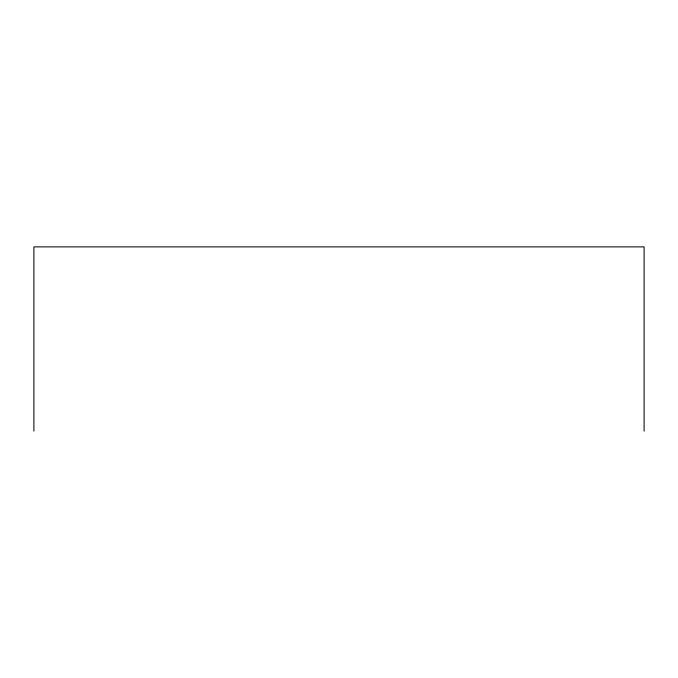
<?xml version="1.0" encoding="UTF-8"?>
<svg xmlns="http://www.w3.org/2000/svg" width="678" height="678" viewBox="0 0 678 678"><rect width="100%" height="100%" fill="white"/><g stroke="black" fill="none" stroke-linecap="round" stroke-linejoin="round"><path stroke-width="1.02" d="M644.1 431.123L644.1 246.877L33.9 246.877L33.9 431.123"/></g></svg>
